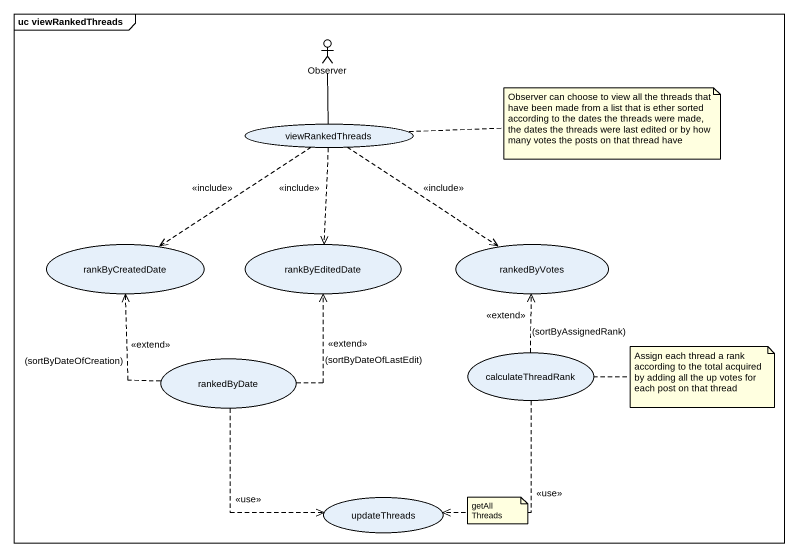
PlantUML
@startuml
mainframe uc viewRankedThreads
actor Observer
usecase viewRankedThreads
usecase rankByCreatedDate
usecase rankByEditedDate
usecase rankedByVotes
usecase calculateThreadRank
usecase rankedByDate
usecase updateThreads
Observer -- viewRankedThreads
viewRankedThreads ..> rankByCreatedDate : <<include>>
viewRankedThreads ..> rankByEditedDate : <<include>>
viewRankedThreads ..> rankedByVotes : <<include>>
calculateThreadRank .up.> rankedByVotes : <<extend>>\n(sortByAssignedRank)
calculateThreadRank ..> updateThreads : <<use>>
rankedByDate .up.> rankByCreatedDate : <<extend>>\n(sortByDateOfCreation)
rankedByDate .up.> rankByEditedDate : <<extend>>\n(sortByDateOfLastEdit)
rankedByDate ..> updateThreads : <<use>>
note right of viewRankedThreads : Observer can choose to view all the threads that have been made from a list that is ether sorted according to the dates the threads were made, the dates the threads were last edited or by how many votes the posts on that thread have
note right of calculateThreadRank : Assign each thread a rank according to the total acquired by adding all the up votes for each post on that thread
note as N3
  getAllThreads
end note
@enduml
